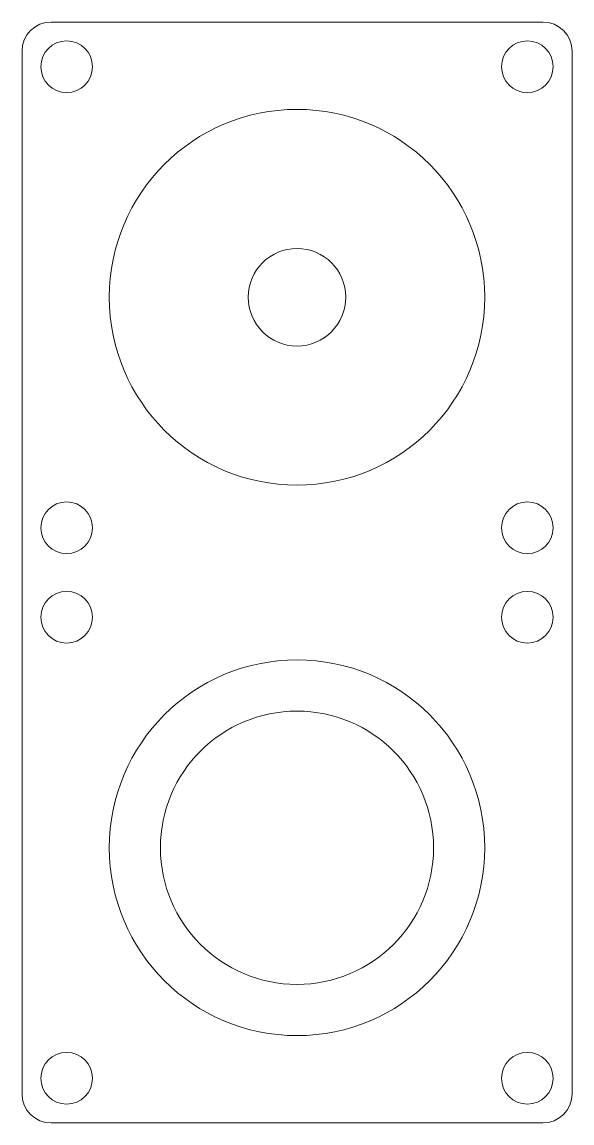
# Model space of a CAD drawing. Header units: millimetres. Extents: x 0 to 56, y -113 to 0.
import ezdxf

# ---------------------------------------------------------------- set-up
doc = ezdxf.new("R2010")
doc.units = ezdxf.units.MM

msp = doc.modelspace()

# ---------------------------------------------------------------- linework, layer by layer
at = {"color": 7, "linetype": 'Continuous', "lineweight": 15}
for p, q in [((53.4, 0), (3, 0)), ((0, -3), (0, -109.8)), ((56.4, -109.8), (56.4, -3)), ((3, -112.8), (53.4, -112.8))]:
    msp.add_line(p, q, dxfattribs=at)
for centre, radius in [((4.58, -4.58), 2.65), ((51.82, -4.58), 2.65), ((28.2, -28.2), 19.25), ((28.2, -28.2), 5), ((4.58, -51.82), 2.65), ((51.82, -51.82), 2.65), ((4.58, -60.98), 2.65), ((51.82, -60.98), 2.65), ((28.2, -84.6), 19.25), ((28.2, -84.6), 14), ((4.58, -108.22), 2.65), ((51.82, -108.22), 2.65)]:
    msp.add_circle(centre, radius, dxfattribs=at)
for centre, start, end in [((3, -3), 90, 180), ((53.4, -3), 0, 90), ((3, -109.8), 180, 270), ((53.4, -109.8), 270, 0)]:
    msp.add_arc(centre, 3, start, end, dxfattribs=at)

doc.saveas('drawing.dxf')
